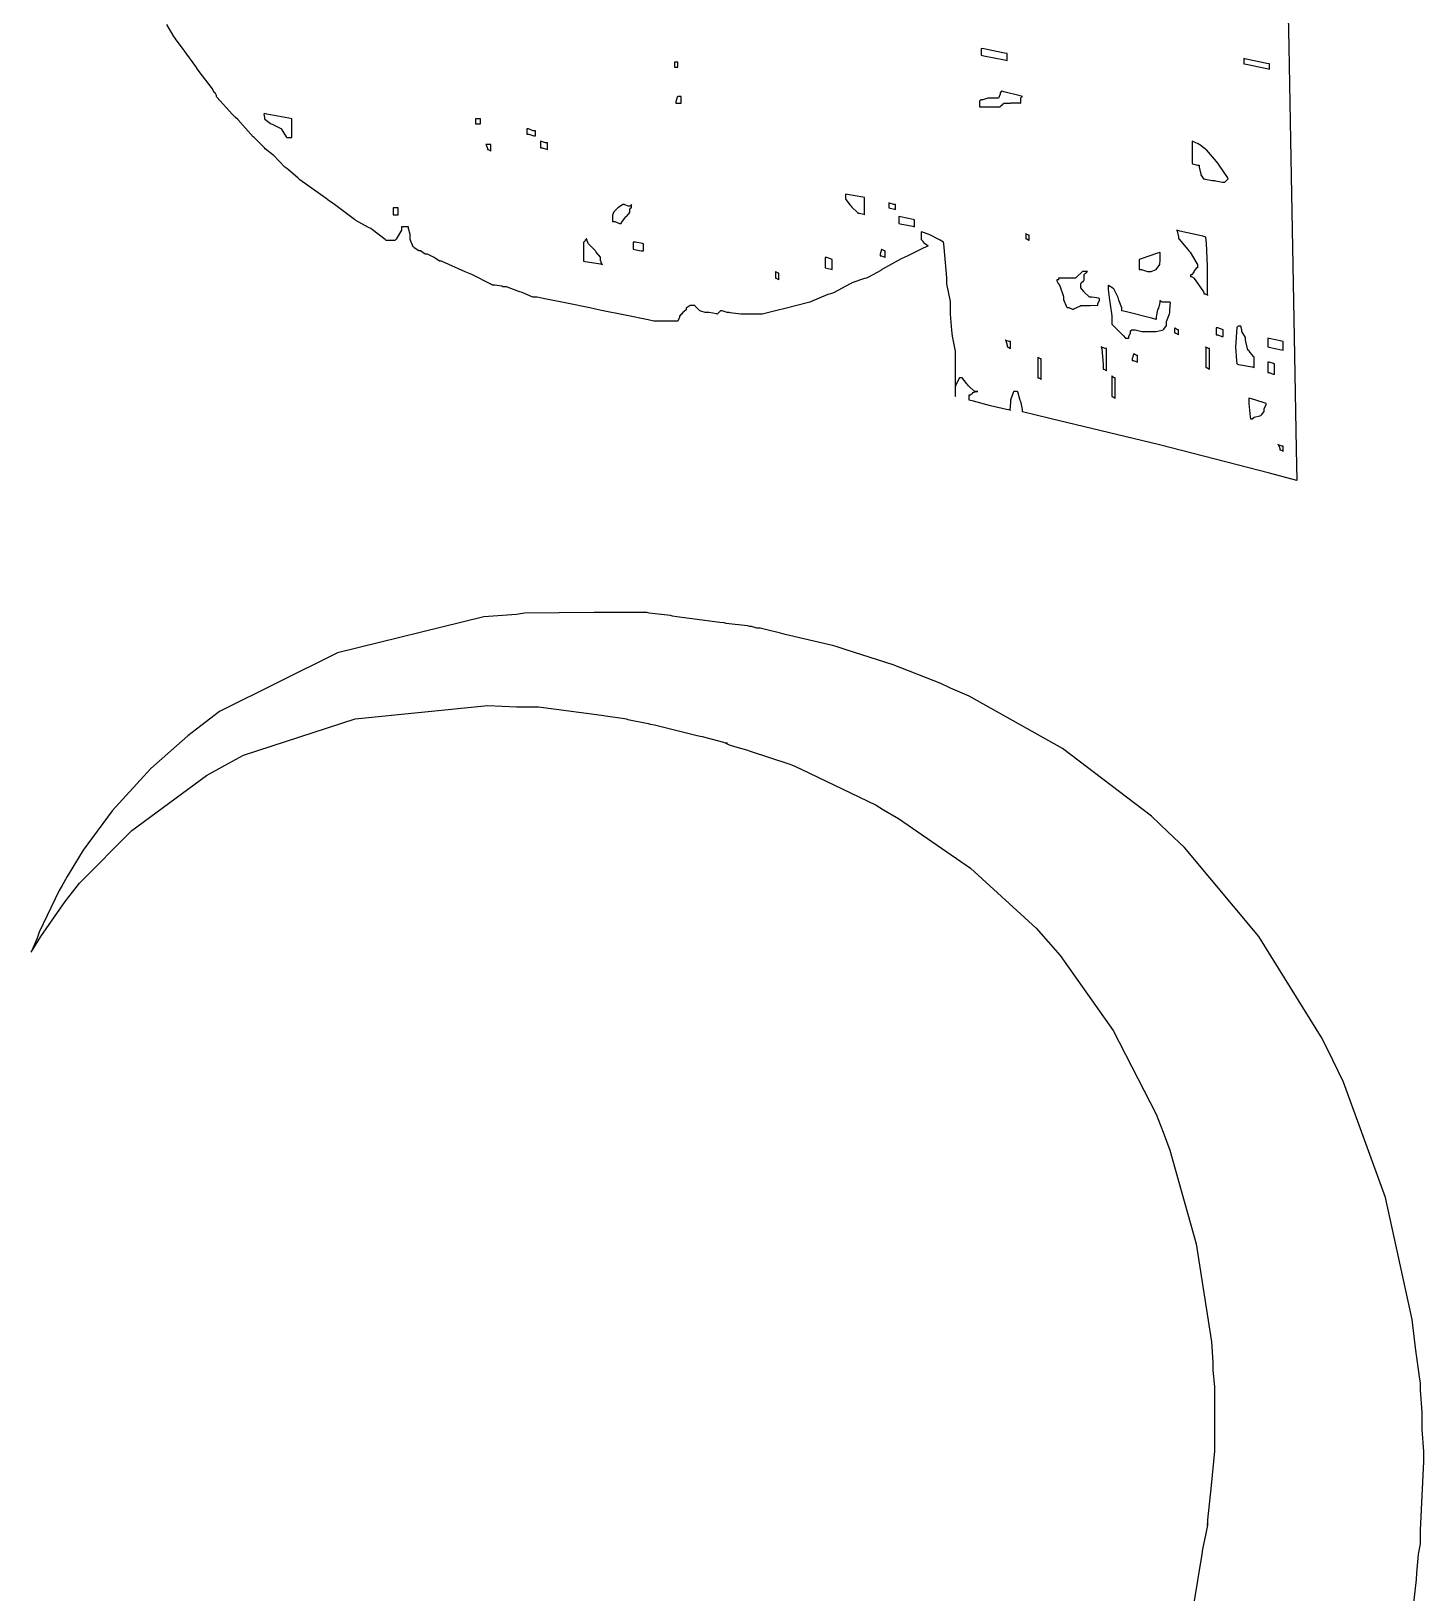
# Model space of a CAD drawing. Extents: x 58 to 299, y 50 to 312.
# Drawn here: x 230.29 to 258.94, y 133.4 to 165.52 of the extents above; entities that cross this region are included whole.
import ezdxf

# ---------------------------------------------------------------- set-up
doc = ezdxf.new("R2010")
doc.units = 0
doc.header["$MEASUREMENT"] = 0

msp = doc.modelspace()

# ---------------------------------------------------------------- linework, layer by layer
at = {"color": 40}
for points in [[(256.153, 165.842), (256.164, 165.202), (256.199, 163.281), (256.239, 161.075), (256.281, 158.861), (256.316, 156.927), (256.329, 156.281), (255.764, 156.431), (253.505, 157.014), (251.248, 157.559), (250.685, 157.692), (250.685, 157.745), (250.657, 157.878), (250.649, 157.904), (250.639, 157.93), (250.587, 158.107), (250.578, 158.115), (250.542, 158.115), (250.508, 158.115), (250.498, 158.107), (250.445, 157.956), (250.436, 157.938), (250.436, 157.886), (250.427, 157.737), (250.436, 157.728), (250.357, 157.745), (250.026, 157.82), (249.678, 157.912), (249.59, 157.938), (249.59, 157.966), (249.59, 158.025), (249.59, 158.044), (249.607, 158.044), (249.651, 158.072), (249.66, 158.08), (249.66, 158.09), (249.739, 158.115), (249.767, 158.115), (249.731, 158.115), (249.696, 158.115), (249.696, 158.115), (249.572, 158.23), (249.554, 158.257), (249.537, 158.274), (249.444, 158.397), (249.414, 158.397), (249.386, 158.397), (249.316, 158.248), (249.308, 158.221), (249.298, 158.195), (249.298, 158.026), (249.308, 158.008), (249.308, 158.213), (249.308, 158.669), (249.308, 158.82), (249.308, 158.944), (249.246, 159.253), (249.238, 159.315), (249.228, 159.377), (249.202, 159.701), (249.202, 159.808), (249.202, 159.968), (249.131, 160.325), (249.131, 160.444), (249.122, 160.532), (249.069, 161.149), (249.061, 161.183), (248.989, 161.228), (248.765, 161.344), (248.628, 161.388), (248.602, 161.396), (248.602, 161.396), (248.602, 161.37), (248.602, 161.31), (248.602, 161.29), (248.602, 161.29), (248.602, 161.255), (248.602, 161.255), (248.602, 161.237), (248.638, 161.198), (248.638, 161.183), (248.744, 161.113), (248.744, 161.113), (248.588, 161.031), (248.31, 160.894), (248.249, 160.867), (248.187, 160.841), (247.808, 160.63), (247.79, 160.62), (247.773, 160.603), (247.518, 160.462), (247.474, 160.444), (247.438, 160.435), (247.173, 160.347), (247.157, 160.338), (247.139, 160.329), (246.794, 160.143), (246.732, 160.125), (246.678, 160.109), (246.326, 159.959), (246.309, 159.949), (246.282, 159.941), (245.806, 159.818), (245.746, 159.808), (245.684, 159.792), (245.332, 159.702), (245.217, 159.702), (245.154, 159.702), (245.014, 159.702), (244.968, 159.702), (244.888, 159.702), (244.668, 159.73), (244.651, 159.738), (244.607, 159.738), (244.508, 159.772), (244.475, 159.772), (244.465, 159.764), (244.413, 159.712), (244.405, 159.702), (244.387, 159.712), (244.241, 159.738), (244.192, 159.738), (244.157, 159.738), (244.069, 159.764), (244.052, 159.772), (244.042, 159.782), (243.954, 159.87), (243.946, 159.879), (243.91, 159.879), (243.876, 159.879), (243.848, 159.879), (243.769, 159.826), (243.769, 159.808), (243.769, 159.792), (243.699, 159.738), (243.699, 159.738), (243.699, 159.738), (243.672, 159.702), (243.663, 159.702), (243.663, 159.702), (243.637, 159.668), (243.629, 159.668), (243.629, 159.641), (243.593, 159.562), (243.593, 159.562), (243.593, 159.562), (243.407, 159.562), (243.346, 159.562), (243.284, 159.562), (243.145, 159.562), (243.1, 159.562), (242.984, 159.589), (242.513, 159.686), (242.022, 159.782), (241.899, 159.808), (241.784, 159.836), (241.312, 159.933), (240.823, 160.029), (240.701, 160.055), (240.612, 160.055), (240.392, 160.153), (240.348, 160.161), (240.304, 160.179), (240.072, 160.267), (239.995, 160.267), (239.977, 160.277), (239.831, 160.302), (239.783, 160.302), (239.765, 160.311), (239.36, 160.523), (239.29, 160.55), (239.218, 160.576), (238.75, 160.788), (238.724, 160.796), (238.689, 160.796), (238.601, 160.859), (238.584, 160.867), (238.566, 160.876), (238.442, 160.937), (238.442, 160.937), (238.398, 160.937), (238.299, 161.007), (238.265, 161.007), (238.265, 161.007), (238.169, 161.071), (238.161, 161.079), (238.151, 161.089), (238.089, 161.24), (238.089, 161.29), (238.089, 161.344), (238.055, 161.463), (238.055, 161.502), (238.027, 161.502), (237.968, 161.502), (237.949, 161.502), (237.913, 161.502), (237.913, 161.432), (237.798, 161.247), (237.772, 161.219), (237.754, 161.219), (237.714, 161.219), (237.702, 161.219), (237.675, 161.219), (237.615, 161.219), (237.596, 161.219), (237.578, 161.237), (237.313, 161.44), (237.279, 161.466), (237.235, 161.484), (236.969, 161.634), (236.96, 161.642), (236.942, 161.652), (236.502, 161.979), (236.431, 162.031), (236.36, 162.085), (235.822, 162.464), (235.796, 162.49), (235.786, 162.5), (235.584, 162.675), (235.549, 162.701), (235.514, 162.728), (235.275, 162.975), (235.267, 162.983), (235.267, 162.983), (235.108, 163.108), (235.09, 163.124), (235.064, 163.152), (234.888, 163.328), (234.88, 163.336), (234.862, 163.354), (234.544, 163.707), (234.491, 163.759), (234.437, 163.813), (234.112, 164.166), (234.104, 164.182), (234.104, 164.2), (234.076, 164.254), (234.068, 164.254), (234.059, 164.264), (234.032, 164.324), (234.032, 164.324), (234.023, 164.342), (233.75, 164.695), (233.715, 164.747), (233.679, 164.801), (233.441, 165.128), (233.433, 165.136), (233.423, 165.146), (233.273, 165.348), (233.256, 165.383), (233.229, 165.418), (233.08, 165.665)], [(258.638, 132.354), (258.789, 133.677), (258.798, 133.809), (258.833, 134.196), (258.869, 134.408), (258.869, 134.691), (258.903, 135.396), (258.939, 136.102), (258.939, 136.306), (258.903, 136.762), (258.903, 136.914), (258.903, 137.116), (258.869, 137.572), (258.869, 137.724), (258.859, 137.796), (258.771, 138.439), (258.763, 138.501), (258.7, 139.022), (258.153, 141.536), (257.289, 143.907), (257.069, 144.356), (256.848, 144.807), (255.548, 146.902), (254.018, 148.732), (253.683, 149.049), (253.339, 149.375), (251.509, 150.768), (249.589, 151.845), (249.202, 152.011), (249.007, 152.109), (248.024, 152.49), (247.059, 152.798), (246.874, 152.859), (246.776, 152.886), (245.806, 153.115), (245.71, 153.142), (245.427, 153.212), (245.287, 153.246), (245.217, 153.246), (245.217, 153.246), (245.11, 153.282), (245.11, 153.282), (245.074, 153.282), (245.03, 153.291), (244.589, 153.344), (244.545, 153.352), (244.457, 153.362), (243.575, 153.476), (243.487, 153.494), (243.443, 153.504), (243.002, 153.556), (242.958, 153.565), (242.816, 153.565), (242.499, 153.565), (242.394, 153.565), (241.865, 153.565), (240.444, 153.556), (240.278, 153.529), (239.606, 153.476), (236.594, 152.74), (234.164, 151.528), (233.785, 151.235), (233.514, 151.033), (232.753, 150.356), (231.96, 149.49), (231.364, 148.676), (231.031, 148.139), (230.929, 147.954), (230.867, 147.85), (230.46, 146.994), (230.434, 146.932), (230.416, 146.871), (230.294, 146.579), (230.294, 146.579), (230.294, 146.579), (230.491, 146.906), (230.989, 147.621), (231.14, 147.814), (231.289, 148), (232.365, 149.08), (233.9, 150.213), (234.28, 150.424), (234.659, 150.636), (236.96, 151.382), (239.686, 151.652), (240.278, 151.624), (240.727, 151.624), (241.925, 151.466), (242.076, 151.448), (242.11, 151.439), (242.499, 151.387), (242.535, 151.378), (242.569, 151.369), (242.984, 151.281), (243.028, 151.271), (243.116, 151.255), (243.964, 151.043), (244.052, 151.025), (244.096, 151.016), (244.537, 150.901), (244.581, 150.883), (244.615, 150.883), (244.615, 150.883), (244.581, 150.883), (244.581, 150.883), (244.651, 150.848), (244.758, 150.813), (245.004, 150.742), (245.083, 150.716), (245.877, 150.452), (245.956, 150.424), (246.115, 150.354), (247.676, 149.605), (247.826, 149.508), (248.135, 149.331), (249.612, 148.308), (250.965, 147.074), (251.214, 146.792), (251.46, 146.509), (252.553, 144.966), (253.435, 143.246), (253.577, 142.875), (253.717, 142.506), (254.259, 140.578), (254.572, 138.563), (254.599, 138.148), (254.599, 137.99), (254.635, 137.633), (254.635, 137.513), (254.635, 136.313), (254.565, 135.607), (254.493, 134.902), (254.493, 134.797), (254.493, 134.797), (254.493, 134.831), (254.493, 134.831), (254.493, 134.797), (254.459, 134.621), (254.389, 134.302), (254.371, 134.197), (254.193, 133.113)]]:
    msp.add_lwpolyline(points, dxfattribs=at)
for points in [[(249.837, 165.03), (249.889, 165.021), (250.312, 164.933), (250.366, 164.924), (250.366, 164.96), (250.366, 165.038), (250.366, 165.064), (250.312, 165.074), (249.889, 165.162), (249.837, 165.17), (249.837, 165.17), (249.837, 165.065), (249.837, 165.03)], [(243.523, 164.783), (243.539, 164.783), (243.579, 164.783), (243.593, 164.783), (243.593, 164.809), (243.593, 164.869), (243.593, 164.888), (243.575, 164.888), (243.535, 164.888), (243.523, 164.888), (243.523, 164.862), (243.523, 164.804), (243.523, 164.783)], [(255.235, 164.853), (255.287, 164.845), (255.71, 164.757), (255.764, 164.747), (255.764, 164.775), (255.764, 164.834), (255.764, 164.853), (255.71, 164.863), (255.287, 164.951), (255.235, 164.96), (255.235, 164.933), (255.235, 164.874), (255.235, 164.853)], [(243.557, 164.042), (243.584, 164.042), (243.643, 164.042), (243.663, 164.042), (243.663, 164.078), (243.663, 164.156), (243.663, 164.182), (243.645, 164.182), (243.605, 164.182), (243.593, 164.182), (243.584, 164.166), (243.557, 164.073), (243.557, 164.042)], [(250.26, 164.288), (250.25, 164.288), (250.226, 164.254), (250.226, 164.254), (250.226, 164.228), (250.19, 164.148), (250.19, 164.148), (250.19, 164.148), (250.057, 164.148), (250.013, 164.148), (249.969, 164.148), (249.87, 164.112), (249.837, 164.112), (249.837, 164.112), (249.803, 164.087), (249.803, 164.078), (249.803, 164.051), (249.803, 163.992), (249.803, 163.971), (249.855, 163.971), (249.973, 163.971), (250.013, 163.971), (250.066, 163.971), (250.186, 163.971), (250.226, 163.971), (250.234, 163.981), (250.286, 164.034), (250.296, 164.042), (250.33, 164.042), (250.409, 164.042), (250.436, 164.042), (250.454, 164.051), (250.631, 164.051), (250.649, 164.042), (250.649, 164.069), (250.649, 164.128), (250.649, 164.148), (250.649, 164.157), (250.675, 164.182), (250.685, 164.182), (250.64, 164.192), (250.304, 164.28), (250.26, 164.288)], [(235.09, 163.725), (235.099, 163.716), (235.215, 163.628), (235.233, 163.619), (235.249, 163.61), (235.426, 163.522), (235.443, 163.513), (235.452, 163.496), (235.54, 163.354), (235.549, 163.336), (235.575, 163.336), (235.635, 163.336), (235.656, 163.336), (235.656, 163.434), (235.656, 163.653), (235.656, 163.725), (235.593, 163.734), (235.143, 163.821), (235.09, 163.829), (235.081, 163.821), (235.09, 163.75), (235.09, 163.725)], [(239.43, 163.619), (239.456, 163.619), (239.515, 163.619), (239.536, 163.619), (239.536, 163.646), (239.536, 163.705), (239.536, 163.725), (239.509, 163.725), (239.449, 163.725), (239.43, 163.725), (239.43, 163.698), (239.43, 163.639), (239.43, 163.619)], [(240.488, 163.406), (240.532, 163.406), (240.631, 163.372), (240.665, 163.372), (240.665, 163.398), (240.665, 163.457), (240.665, 163.477), (240.621, 163.477), (240.521, 163.513), (240.488, 163.513), (240.488, 163.486), (240.488, 163.427), (240.488, 163.406)], [(239.677, 163.09), (239.695, 163.09), (239.739, 163.063), (239.748, 163.054), (239.748, 163.09), (239.748, 163.169), (239.748, 163.196), (239.721, 163.196), (239.661, 163.196), (239.642, 163.196), (239.65, 163.187), (239.677, 163.114), (239.677, 163.09)], [(240.771, 163.124), (240.805, 163.124), (240.894, 163.099), (240.911, 163.09), (240.911, 163.125), (240.911, 163.204), (240.911, 163.23), (240.876, 163.23), (240.787, 163.257), (240.771, 163.266), (240.771, 163.231), (240.771, 163.152), (240.771, 163.124)], [(254.317, 162.771), (254.317, 162.727), (254.343, 162.613), (254.353, 162.595), (254.353, 162.568), (254.405, 162.49), (254.423, 162.49), (254.44, 162.482), (254.586, 162.454), (254.635, 162.454), (254.652, 162.446), (254.797, 162.418), (254.846, 162.418), (254.854, 162.428), (254.908, 162.482), (254.918, 162.49), (254.908, 162.508), (254.732, 162.772), (254.706, 162.807), (254.678, 162.843), (254.467, 163.081), (254.459, 163.09), (254.449, 163.099), (254.335, 163.187), (254.317, 163.196), (254.299, 163.205), (254.176, 163.266), (254.176, 163.266), (254.176, 163.152), (254.176, 162.894), (254.176, 162.807), (254.185, 162.799), (254.284, 162.771), (254.317, 162.771)], [(237.736, 161.749), (237.763, 161.749), (237.822, 161.749), (237.842, 161.749), (237.842, 161.785), (237.842, 161.863), (237.842, 161.889), (237.815, 161.889), (237.756, 161.889), (237.736, 161.889), (237.736, 161.889), (237.736, 161.785), (237.736, 161.749)], [(242.641, 161.961), (242.641, 161.961), (242.613, 161.925), (242.605, 161.925), (242.577, 161.925), (242.507, 161.953), (242.499, 161.961), (242.463, 161.961), (242.375, 161.899), (242.358, 161.889), (242.349, 161.881), (242.296, 161.829), (242.288, 161.819), (242.278, 161.811), (242.252, 161.738), (242.252, 161.713), (242.252, 161.687), (242.252, 161.629), (242.252, 161.608), (242.296, 161.608), (242.395, 161.572), (242.429, 161.572), (242.437, 161.59), (242.525, 161.705), (242.535, 161.713), (242.543, 161.723), (242.605, 161.796), (242.605, 161.819), (242.605, 161.819), (242.605, 161.855), (242.605, 161.855), (242.605, 161.864), (242.631, 161.889), (242.641, 161.889), (242.641, 161.961)], [(247.051, 162.065), (247.051, 162.065), (247.139, 161.943), (247.157, 161.925), (247.173, 161.908), (247.288, 161.794), (247.297, 161.785), (247.332, 161.785), (247.42, 161.758), (247.438, 161.749), (247.438, 161.837), (247.438, 162.035), (247.438, 162.101), (247.402, 162.111), (247.085, 162.163), (247.051, 162.172), (247.041, 162.163), (247.041, 162.075), (247.051, 162.065)], [(247.933, 161.889), (247.933, 161.889), (248.055, 161.864), (248.073, 161.855), (248.073, 161.882), (248.073, 161.942), (248.073, 161.961), (248.037, 161.961), (247.949, 161.987), (247.933, 161.995), (247.933, 161.969), (247.933, 161.91), (247.933, 161.889)], [(248.143, 161.572), (248.17, 161.564), (248.426, 161.512), (248.462, 161.502), (248.462, 161.538), (248.462, 161.616), (248.462, 161.642), (248.434, 161.652), (248.178, 161.705), (248.143, 161.713), (248.143, 161.713), (248.143, 161.608), (248.143, 161.572)], [(241.653, 160.796), (241.687, 160.788), (242.006, 160.736), (242.042, 160.726), (242.032, 160.736), (242.006, 160.807), (242.006, 160.831), (242.006, 160.875), (241.916, 160.981), (241.899, 161.007), (241.881, 161.025), (241.767, 161.141), (241.759, 161.149), (241.749, 161.159), (241.723, 161.232), (241.723, 161.255), (241.713, 161.255), (241.689, 161.229), (241.689, 161.219), (241.689, 161.211), (241.661, 161.183), (241.653, 161.183), (241.653, 161.087), (241.653, 160.869), (241.653, 160.796)], [(250.755, 161.255), (250.771, 161.255), (250.815, 161.229), (250.825, 161.219), (250.825, 161.247), (250.825, 161.306), (250.825, 161.326), (250.807, 161.326), (250.763, 161.352), (250.755, 161.36), (250.755, 161.334), (250.755, 161.276), (250.755, 161.255)], [(254.212, 160.444), (254.238, 160.409), (254.405, 160.161), (254.423, 160.125), (254.44, 160.125), (254.493, 160.1), (254.493, 160.091), (254.493, 160.241), (254.488, 160.69), (254.467, 161.167), (254.459, 161.29), (254.397, 161.308), (253.92, 161.414), (253.86, 161.432), (253.868, 161.414), (253.894, 161.295), (253.894, 161.255), (253.91, 161.247), (254.088, 161.035), (254.106, 161.007), (254.132, 160.981), (254.273, 160.744), (254.283, 160.726), (254.283, 160.726), (254.283, 160.69), (254.283, 160.69), (254.283, 160.69), (254.283, 160.654), (254.283, 160.654), (254.265, 160.654), (254.22, 160.602), (254.212, 160.584), (254.212, 160.568), (254.158, 160.514), (254.14, 160.514), (254.14, 160.514), (254.14, 160.478), (254.14, 160.478), (254.158, 160.478), (254.212, 160.453), (254.212, 160.444)], [(242.675, 161.043), (242.702, 161.035), (242.841, 161.007), (242.888, 161.007), (242.888, 161.043), (242.888, 161.123), (242.888, 161.149), (242.87, 161.159), (242.723, 161.183), (242.675, 161.183), (242.675, 161.183), (242.675, 161.079), (242.675, 161.043)], [(247.756, 160.903), (247.782, 160.903), (247.852, 160.876), (247.862, 160.867), (247.862, 160.903), (247.862, 160.981), (247.862, 161.007), (247.844, 161.007), (247.79, 161.035), (247.79, 161.043), (247.781, 161.035), (247.756, 160.935), (247.756, 160.903)], [(253.082, 160.62), (253.135, 160.62), (253.255, 160.584), (253.294, 160.584), (253.329, 160.584), (253.435, 160.62), (253.435, 160.62), (253.435, 160.62), (253.507, 160.726), (253.507, 160.76), (253.515, 160.788), (253.515, 160.964), (253.507, 160.973), (253.463, 160.956), (253.126, 160.841), (253.082, 160.831), (253.082, 160.778), (253.082, 160.66), (253.082, 160.62)], [(246.628, 160.654), (246.628, 160.654), (246.75, 160.63), (246.768, 160.62), (246.768, 160.674), (246.768, 160.792), (246.768, 160.831), (246.768, 160.831), (246.662, 160.867), (246.628, 160.867), (246.628, 160.814), (246.628, 160.695), (246.628, 160.654)], [(245.604, 160.444), (245.62, 160.444), (245.664, 160.418), (245.674, 160.408), (245.674, 160.444), (245.674, 160.523), (245.674, 160.55), (245.656, 160.55), (245.612, 160.576), (245.604, 160.584), (245.604, 160.55), (245.604, 160.471), (245.604, 160.444)], [(251.39, 160.408), (251.39, 160.391), (251.415, 160.338), (251.424, 160.338), (251.433, 160.329), (251.46, 160.267), (251.46, 160.267), (251.46, 160.267), (251.521, 160.091), (251.531, 160.055), (251.531, 160.003), (251.591, 159.854), (251.601, 159.844), (251.635, 159.844), (251.715, 159.808), (251.743, 159.808), (251.751, 159.818), (251.865, 159.87), (251.883, 159.879), (251.918, 159.879), (251.996, 159.879), (252.024, 159.879), (252.076, 159.879), (252.218, 159.888), (252.236, 159.879), (252.236, 159.915), (252.272, 159.994), (252.272, 160.021), (252.254, 160.03), (252.108, 160.055), (252.06, 160.055), (252.05, 160.065), (251.962, 160.153), (251.954, 160.161), (251.944, 160.171), (251.883, 160.244), (251.883, 160.267), (251.883, 160.267), (251.883, 160.302), (251.883, 160.302), (251.883, 160.302), (251.883, 160.338), (251.883, 160.338), (251.891, 160.347), (251.944, 160.4), (251.954, 160.408), (251.954, 160.435), (251.954, 160.494), (251.954, 160.514), (251.954, 160.523), (251.98, 160.55), (251.99, 160.55), (252.024, 160.584), (251.99, 160.584), (251.99, 160.584), (251.958, 160.58), (251.954, 160.584), (251.919, 160.584), (251.909, 160.576), (251.794, 160.462), (251.777, 160.444), (251.733, 160.444), (251.634, 160.444), (251.601, 160.444), (251.557, 160.444), (251.458, 160.444), (251.424, 160.444), (251.424, 160.444), (251.424, 160.408), (251.424, 160.408), (251.424, 160.408), (251.39, 160.408), (251.39, 160.408)], [(252.448, 160.302), (252.448, 160.213), (252.473, 159.993), (252.483, 159.949), (252.491, 159.905), (252.519, 159.673), (252.519, 159.596), (252.519, 159.5), (252.757, 159.263), (252.801, 159.209), (252.835, 159.209), (252.871, 159.209), (252.871, 159.245), (252.906, 159.323), (252.906, 159.349), (252.906, 159.359), (252.932, 159.385), (252.942, 159.385), (253.002, 159.385), (253.141, 159.349), (253.188, 159.349), (253.249, 159.349), (253.435, 159.349), (253.435, 159.349), (253.435, 159.349), (253.559, 159.377), (253.577, 159.385), (253.594, 159.395), (253.647, 159.468), (253.647, 159.492), (253.647, 159.553), (253.708, 159.712), (253.717, 159.738), (253.717, 159.792), (253.726, 159.941), (253.717, 159.949), (253.717, 159.949), (253.664, 159.949), (253.647, 159.949), (253.647, 159.949), (253.594, 159.949), (253.577, 159.949), (253.559, 159.949), (253.515, 159.977), (253.507, 159.985), (253.507, 159.941), (253.479, 159.826), (253.471, 159.808), (253.461, 159.792), (253.435, 159.646), (253.435, 159.596), (253.365, 159.614), (252.8, 159.756), (252.729, 159.772), (252.729, 159.834), (252.668, 159.994), (252.659, 160.021), (252.65, 160.047), (252.561, 160.223), (252.553, 160.231), (252.543, 160.241), (252.457, 160.293), (252.448, 160.302)], [(253.824, 159.315), (253.84, 159.315), (253.884, 159.289), (253.894, 159.279), (253.894, 159.307), (253.894, 159.366), (253.894, 159.385), (253.876, 159.385), (253.832, 159.411), (253.824, 159.42), (253.814, 159.403), (253.814, 159.325), (253.824, 159.315)], [(254.67, 159.279), (254.704, 159.279), (254.784, 159.243), (254.812, 159.243), (254.812, 159.279), (254.812, 159.359), (254.812, 159.385), (254.812, 159.385), (254.704, 159.42), (254.67, 159.42), (254.67, 159.42), (254.67, 159.315), (254.67, 159.279)], [(255.094, 158.68), (255.129, 158.671), (255.411, 158.619), (255.447, 158.61), (255.447, 158.663), (255.447, 158.782), (255.447, 158.82), (255.437, 158.83), (255.349, 158.944), (255.341, 158.962), (255.323, 158.962), (255.279, 159.139), (255.271, 159.173), (255.271, 159.227), (255.199, 159.347), (255.199, 159.385), (255.199, 159.385), (255.173, 159.456), (255.165, 159.456), (255.129, 159.456), (255.119, 159.456), (255.094, 159.429), (255.094, 159.42), (255.084, 159.331), (255.066, 159.024), (255.084, 158.751), (255.094, 158.68)], [(250.366, 159.033), (250.383, 159.033), (250.427, 159.006), (250.436, 158.997), (250.436, 159.033), (250.436, 159.112), (250.436, 159.139), (250.41, 159.139), (250.34, 159.165), (250.332, 159.173), (250.34, 159.165), (250.366, 159.066), (250.366, 159.033)], [(252.342, 158.574), (252.359, 158.574), (252.403, 158.548), (252.413, 158.538), (252.413, 158.654), (252.413, 158.911), (252.413, 158.997), (252.385, 158.997), (252.315, 159.024), (252.306, 159.033), (252.315, 158.988), (252.342, 158.678), (252.342, 158.574)], [(254.459, 158.61), (254.476, 158.61), (254.52, 158.583), (254.529, 158.574), (254.529, 158.68), (254.529, 158.918), (254.529, 158.997), (254.511, 158.997), (254.459, 159.024), (254.459, 159.033), (254.459, 158.928), (254.459, 158.689), (254.459, 158.61)], [(255.728, 159.033), (255.754, 159.024), (256.01, 158.972), (256.046, 158.962), (256.046, 159.006), (256.046, 159.106), (256.046, 159.139), (256.019, 159.148), (255.762, 159.201), (255.728, 159.209), (255.728, 159.165), (255.728, 159.066), (255.728, 159.033)], [(251.001, 158.397), (251.018, 158.397), (251.062, 158.371), (251.072, 158.361), (251.072, 158.467), (251.072, 158.707), (251.072, 158.786), (251.054, 158.786), (251.01, 158.812), (251.001, 158.82), (251.001, 158.715), (251.001, 158.477), (251.001, 158.397)], [(252.942, 158.75), (252.968, 158.75), (253.038, 158.724), (253.048, 158.714), (253.048, 158.75), (253.048, 158.83), (253.048, 158.856), (253.03, 158.856), (252.986, 158.882), (252.978, 158.89), (252.968, 158.874), (252.942, 158.782), (252.942, 158.75)], [(255.728, 158.503), (255.762, 158.503), (255.843, 158.467), (255.87, 158.467), (255.87, 158.521), (255.87, 158.641), (255.87, 158.68), (255.87, 158.68), (255.762, 158.714), (255.728, 158.714), (255.728, 158.662), (255.728, 158.543), (255.728, 158.503)], [(252.519, 158.008), (252.535, 158.008), (252.579, 157.984), (252.589, 157.974), (252.589, 158.08), (252.589, 158.319), (252.589, 158.397), (252.571, 158.397), (252.527, 158.425), (252.519, 158.433), (252.519, 158.327), (252.519, 158.089), (252.519, 158.008)], [(255.375, 157.551), (255.411, 157.551), (255.447, 157.585), (255.447, 157.585), (255.57, 157.613), (255.588, 157.621), (255.604, 157.631), (255.658, 157.704), (255.658, 157.728), (255.658, 157.763), (255.694, 157.842), (255.694, 157.868), (255.658, 157.878), (255.375, 157.966), (255.341, 157.974), (255.341, 157.869), (255.366, 157.595), (255.375, 157.551)], [(255.976, 156.916), (255.992, 156.916), (256.037, 156.89), (256.046, 156.88), (256.046, 156.907), (256.046, 156.967), (256.046, 156.986), (256.019, 156.986), (255.948, 157.014), (255.94, 157.022), (255.948, 157.014), (255.976, 156.941), (255.976, 156.916)]]:
    msp.add_lwpolyline(points, close=True, dxfattribs=at)

doc.saveas('drawing.dxf')
